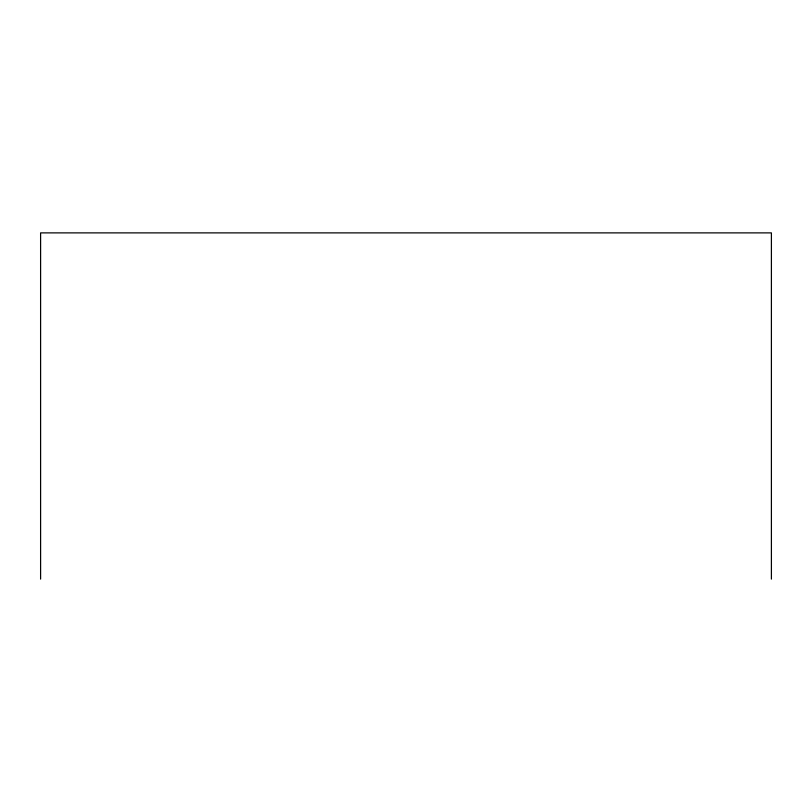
<?xml version="1.0" encoding="UTF-8"?>
<svg xmlns="http://www.w3.org/2000/svg" width="812" height="812" viewBox="0 0 812 812"><rect width="100%" height="100%" fill="white"/><g stroke="black" fill="none" stroke-linecap="round" stroke-linejoin="round"><path stroke-width="1.22" d="M771.4 579.118L771.4 232.882L40.6 232.882L40.6 579.118"/></g></svg>
